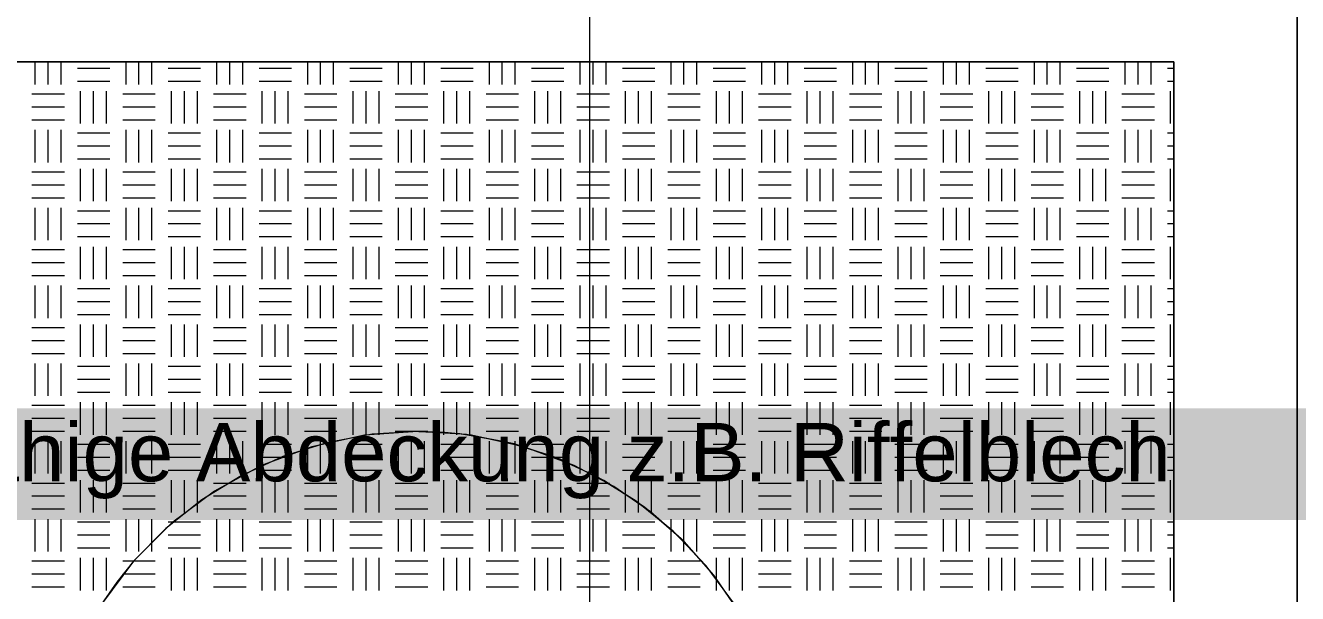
# Model space of a CAD drawing. Extents: x -1132 to 613, y -233 to 616.
# Drawn here: x -645.61 to -606.39, y -123.52 to -106 of the extents above; entities that cross this region are included whole.
import ezdxf
from ezdxf.lldxf.tags import DXFTag

# ---------------------------------------------------------------- set-up
doc = ezdxf.new("R2010")
doc.units = 0
doc.layers.get('0').update_dxf_attribs({"lineweight": 13})
for name, color, linetype, lineweight in [('A-DETL-____-HDLN', 7, '_Verdeckte Linien_', 9), ('A-FLOR-____-OTLN', 7, 'Continuous', 9), ('A-GENM-____-OTLN', 7, 'Continuous', 9), ('M-EQPM-____-OTLN', 7, 'Continuous', 9), ('S-GRID-____-OTLN', 7, 'Continuous', 5), ('Text', 7, 'Continuous', 5)]:
    doc.layers.add(name, color=color, linetype=linetype, lineweight=lineweight)
doc.styles.get("Standard").update_dxf_attribs({"font": 'arial.ttf'})
tags = doc.linetypes.add('_Rasterlinie_', pattern=[0.375, 0.2, -0.05, 0.075, -0.05]).pattern_tags.tags
tags[10:11] = [DXFTag(74, 4), DXFTag(75, 0), DXFTag(340, '0'), DXFTag(46, 1.0), DXFTag(50, 0.0), DXFTag(44, 0.0), DXFTag(45, 0.0)]
tags[8:9] = [DXFTag(74, 4), DXFTag(75, 0), DXFTag(340, '0'), DXFTag(46, 1.0), DXFTag(50, 0.0), DXFTag(44, 0.0), DXFTag(45, 0.0)]
tags[6:7] = [DXFTag(74, 4), DXFTag(75, 0), DXFTag(340, '0'), DXFTag(46, 1.0), DXFTag(50, 0.0), DXFTag(44, 0.0), DXFTag(45, 0.0)]
tags[4:5] = [DXFTag(74, 4), DXFTag(75, 0), DXFTag(340, '0'), DXFTag(46, 1.0), DXFTag(50, 0.0), DXFTag(44, 0.0), DXFTag(45, 0.0)]
tags = doc.linetypes.add('_Verdeckte Linien_', pattern=[0.15, 0.1, -0.05]).pattern_tags.tags
tags[6:7] = [DXFTag(74, 4), DXFTag(75, 0), DXFTag(340, '0'), DXFTag(46, 1.0), DXFTag(50, 0.0), DXFTag(44, 0.0), DXFTag(45, 0.0)]
tags[4:5] = [DXFTag(74, 4), DXFTag(75, 0), DXFTag(340, '0'), DXFTag(46, 1.0), DXFTag(50, 0.0), DXFTag(44, 0.0), DXFTag(45, 0.0)]

# ---------------------------------------------------------------- blocks, each defined once
blk = doc.blocks.new('Referenz-A0UJ2EK7XE', base_point=(-1124.077, -162.872))
at = {"layer": 'A-DETL-____-HDLN', "color": 0, "linetype": '_Verdeckte Linien_', "ltscale": 0.13}
for p, q in [((-610.206, -107.122), (-656.206, -107.122)), ((-610.206, -153.122), (-610.206, -107.122))]:
    blk.add_line(p, q, dxfattribs=at)
at = {"layer": 'A-FLOR-____-OTLN', "color": 0, "linetype": 'Continuous', "ltscale": 0.13}
for p, q in [((-610.206, -107.122), (-656.206, -107.122)), ((-610.206, -149.122), (-610.206, -107.122))]:
    blk.add_line(p, q, dxfattribs=at)
at = {"layer": 'A-GENM-____-OTLN', "color": 0, "linetype": 'Continuous', "ltscale": 0.13}
for p, q in [((-606.406, -103.322), (-606.406, -131.372)), ((-606.406, -131.372), (-606.406, -103.322)), ((-656.206, -107.122), (-610.206, -107.122)), ((-610.206, -107.122), (-656.206, -107.122)), ((-645.306, -107.822), (-645.306, -107.122)), ((-644.906, -107.822), (-644.906, -107.122)), ((-644.506, -107.822), (-644.506, -107.122)), ((-643.006, -107.322), (-644.006, -107.322)), ((-642.506, -107.822), (-642.506, -107.122)), ((-642.106, -107.822), (-642.106, -107.122)), ((-641.706, -107.822), (-641.706, -107.122)), ((-640.206, -107.322), (-641.206, -107.322)), ((-639.706, -107.822), (-639.706, -107.122)), ((-639.306, -107.822), (-639.306, -107.122)), ((-638.906, -107.822), (-638.906, -107.122)), ((-637.406, -107.322), (-638.406, -107.322)), ((-636.906, -107.822), (-636.906, -107.122)), ((-636.506, -107.822), (-636.506, -107.122)), ((-636.106, -107.822), (-636.106, -107.122)), ((-634.606, -107.322), (-635.606, -107.322)), ((-634.106, -107.822), (-634.106, -107.122)), ((-633.706, -107.822), (-633.706, -107.122)), ((-633.306, -107.822), (-633.306, -107.122)), ((-631.806, -107.322), (-632.806, -107.322)), ((-631.306, -107.822), (-631.306, -107.122)), ((-630.906, -107.822), (-630.906, -107.122)), ((-630.506, -107.822), (-630.506, -107.122)), ((-629.006, -107.322), (-630.006, -107.322)), ((-628.506, -107.822), (-628.506, -107.122)), ((-628.106, -107.822), (-628.106, -107.122)), ((-627.706, -107.822), (-627.706, -107.122)), ((-626.206, -107.322), (-627.206, -107.322)), ((-625.706, -107.822), (-625.706, -107.122)), ((-625.306, -107.822), (-625.306, -107.122)), ((-624.906, -107.822), (-624.906, -107.122)), ((-623.406, -107.322), (-624.406, -107.322)), ((-622.906, -107.822), (-622.906, -107.122)), ((-622.506, -107.822), (-622.506, -107.122)), ((-622.106, -107.822), (-622.106, -107.122)), ((-620.606, -107.322), (-621.606, -107.322)), ((-620.106, -107.822), (-620.106, -107.122)), ((-619.706, -107.822), (-619.706, -107.122)), ((-619.306, -107.822), (-619.306, -107.122)), ((-617.806, -107.322), (-618.806, -107.322)), ((-617.306, -107.822), (-617.306, -107.122)), ((-616.906, -107.822), (-616.906, -107.122)), ((-616.506, -107.822), (-616.506, -107.122)), ((-615.006, -107.322), (-616.006, -107.322)), ((-614.506, -107.822), (-614.506, -107.122)), ((-614.106, -107.822), (-614.106, -107.122)), ((-613.706, -107.822), (-613.706, -107.122)), ((-612.206, -107.322), (-613.206, -107.322)), ((-611.706, -107.822), (-611.706, -107.122)), ((-611.306, -107.822), (-611.306, -107.122)), ((-610.906, -107.822), (-610.906, -107.122)), ((-610.207, -107.322), (-610.406, -107.322)), ((-610.206, -107.122), (-610.206, -129.872)), ((-610.206, -129.872), (-610.206, -107.122)), ((-643.006, -107.722), (-644.006, -107.722)), ((-640.206, -107.722), (-641.206, -107.722)), ((-637.406, -107.722), (-638.406, -107.722)), ((-634.606, -107.722), (-635.606, -107.722)), ((-631.806, -107.722), (-632.806, -107.722)), ((-629.006, -107.722), (-630.006, -107.722)), ((-626.206, -107.722), (-627.206, -107.722)), ((-623.406, -107.722), (-624.406, -107.722)), ((-620.606, -107.722), (-621.606, -107.722)), ((-617.806, -107.722), (-618.806, -107.722)), ((-615.006, -107.722), (-616.006, -107.722)), ((-612.206, -107.722), (-613.206, -107.722)), ((-610.207, -107.722), (-610.406, -107.722)), ((-644.406, -108.122), (-645.406, -108.122)), ((-643.906, -109.022), (-643.906, -108.022)), ((-643.506, -109.022), (-643.506, -108.022)), ((-643.106, -109.022), (-643.106, -108.022)), ((-641.606, -108.122), (-642.606, -108.122)), ((-641.106, -109.022), (-641.106, -108.022)), ((-640.706, -109.022), (-640.706, -108.022)), ((-640.306, -109.022), (-640.306, -108.022)), ((-638.806, -108.122), (-639.806, -108.122)), ((-638.306, -109.022), (-638.306, -108.022)), ((-637.906, -109.022), (-637.906, -108.022)), ((-637.506, -109.022), (-637.506, -108.022)), ((-636.006, -108.122), (-637.006, -108.122)), ((-635.506, -109.022), (-635.506, -108.022)), ((-635.106, -109.022), (-635.106, -108.022)), ((-634.706, -109.022), (-634.706, -108.022)), ((-633.206, -108.122), (-634.206, -108.122)), ((-632.706, -109.022), (-632.706, -108.022)), ((-632.306, -109.022), (-632.306, -108.022)), ((-631.906, -109.022), (-631.906, -108.022)), ((-630.406, -108.122), (-631.406, -108.122)), ((-629.906, -109.022), (-629.906, -108.022)), ((-629.506, -109.022), (-629.506, -108.022)), ((-629.106, -109.022), (-629.106, -108.022)), ((-627.606, -108.122), (-628.606, -108.122)), ((-627.106, -109.022), (-627.106, -108.022)), ((-626.706, -109.022), (-626.706, -108.022)), ((-626.306, -109.022), (-626.306, -108.022)), ((-624.806, -108.122), (-625.806, -108.122)), ((-624.306, -109.022), (-624.306, -108.022)), ((-623.906, -109.022), (-623.906, -108.022)), ((-623.506, -109.022), (-623.506, -108.022)), ((-622.006, -108.122), (-623.006, -108.122)), ((-621.506, -109.022), (-621.506, -108.022)), ((-621.106, -109.022), (-621.106, -108.022)), ((-620.706, -109.022), (-620.706, -108.022)), ((-619.206, -108.122), (-620.206, -108.122)), ((-618.706, -109.022), (-618.706, -108.022)), ((-618.306, -109.022), (-618.306, -108.022)), ((-617.906, -109.022), (-617.906, -108.022)), ((-616.406, -108.122), (-617.406, -108.122)), ((-615.906, -109.022), (-615.906, -108.022)), ((-615.506, -109.022), (-615.506, -108.022)), ((-615.106, -109.022), (-615.106, -108.022)), ((-613.606, -108.122), (-614.606, -108.122)), ((-613.106, -109.022), (-613.106, -108.022)), ((-612.706, -109.022), (-612.706, -108.022)), ((-612.306, -109.022), (-612.306, -108.022)), ((-610.806, -108.122), (-611.806, -108.122)), ((-610.306, -109.022), (-610.306, -108.022)), ((-644.406, -108.522), (-645.406, -108.522)), ((-641.606, -108.522), (-642.606, -108.522)), ((-638.806, -108.522), (-639.806, -108.522)), ((-636.006, -108.522), (-637.006, -108.522)), ((-633.206, -108.522), (-634.206, -108.522)), ((-630.406, -108.522), (-631.406, -108.522)), ((-627.606, -108.522), (-628.606, -108.522)), ((-624.806, -108.522), (-625.806, -108.522)), ((-622.006, -108.522), (-623.006, -108.522)), ((-619.206, -108.522), (-620.206, -108.522)), ((-616.406, -108.522), (-617.406, -108.522)), ((-613.606, -108.522), (-614.606, -108.522)), ((-610.806, -108.522), (-611.806, -108.522)), ((-644.406, -108.922), (-645.406, -108.922)), ((-641.606, -108.922), (-642.606, -108.922)), ((-638.806, -108.922), (-639.806, -108.922)), ((-636.006, -108.922), (-637.006, -108.922)), ((-633.206, -108.922), (-634.206, -108.922)), ((-630.406, -108.922), (-631.406, -108.922)), ((-627.606, -108.922), (-628.606, -108.922)), ((-624.806, -108.922), (-625.806, -108.922)), ((-622.006, -108.922), (-623.006, -108.922)), ((-619.206, -108.922), (-620.206, -108.922)), ((-616.406, -108.922), (-617.406, -108.922)), ((-613.606, -108.922), (-614.606, -108.922)), ((-610.806, -108.922), (-611.806, -108.922)), ((-645.306, -110.222), (-645.306, -109.222)), ((-644.906, -110.222), (-644.906, -109.222)), ((-644.506, -110.222), (-644.506, -109.222)), ((-643.006, -109.322), (-644.006, -109.322)), ((-642.506, -110.222), (-642.506, -109.222)), ((-642.106, -110.222), (-642.106, -109.222)), ((-641.706, -110.222), (-641.706, -109.222)), ((-640.206, -109.322), (-641.206, -109.322)), ((-639.706, -110.222), (-639.706, -109.222)), ((-639.306, -110.222), (-639.306, -109.222)), ((-638.906, -110.222), (-638.906, -109.222)), ((-637.406, -109.322), (-638.406, -109.322)), ((-636.906, -110.222), (-636.906, -109.222)), ((-636.506, -110.222), (-636.506, -109.222)), ((-636.106, -110.222), (-636.106, -109.222)), ((-634.606, -109.322), (-635.606, -109.322)), ((-634.106, -110.222), (-634.106, -109.222)), ((-633.706, -110.222), (-633.706, -109.222)), ((-633.306, -110.222), (-633.306, -109.222)), ((-631.806, -109.322), (-632.806, -109.322)), ((-631.306, -110.222), (-631.306, -109.222)), ((-630.906, -110.222), (-630.906, -109.222)), ((-630.506, -110.222), (-630.506, -109.222)), ((-629.006, -109.322), (-630.006, -109.322)), ((-628.506, -110.222), (-628.506, -109.222)), ((-628.106, -110.222), (-628.106, -109.222)), ((-627.706, -110.222), (-627.706, -109.222)), ((-626.206, -109.322), (-627.206, -109.322)), ((-625.706, -110.222), (-625.706, -109.222)), ((-625.306, -110.222), (-625.306, -109.222)), ((-624.906, -110.222), (-624.906, -109.222)), ((-623.406, -109.322), (-624.406, -109.322)), ((-622.906, -110.222), (-622.906, -109.222)), ((-622.506, -110.222), (-622.506, -109.222)), ((-622.106, -110.222), (-622.106, -109.222)), ((-620.606, -109.322), (-621.606, -109.322)), ((-620.106, -110.222), (-620.106, -109.222)), ((-619.706, -110.222), (-619.706, -109.222)), ((-619.306, -110.222), (-619.306, -109.222)), ((-617.806, -109.322), (-618.806, -109.322)), ((-617.306, -110.222), (-617.306, -109.222)), ((-616.906, -110.222), (-616.906, -109.222)), ((-616.506, -110.222), (-616.506, -109.222)), ((-615.006, -109.322), (-616.006, -109.322)), ((-614.506, -110.222), (-614.506, -109.222)), ((-614.106, -110.222), (-614.106, -109.222)), ((-613.706, -110.222), (-613.706, -109.222)), ((-612.206, -109.322), (-613.206, -109.322)), ((-611.706, -110.222), (-611.706, -109.222)), ((-611.306, -110.222), (-611.306, -109.222)), ((-610.906, -110.222), (-610.906, -109.222)), ((-610.207, -109.322), (-610.406, -109.322)), ((-643.006, -109.722), (-644.006, -109.722)), ((-640.206, -109.722), (-641.206, -109.722)), ((-637.406, -109.722), (-638.406, -109.722)), ((-634.606, -109.722), (-635.606, -109.722)), ((-631.806, -109.722), (-632.806, -109.722)), ((-629.006, -109.722), (-630.006, -109.722)), ((-626.206, -109.722), (-627.206, -109.722)), ((-623.406, -109.722), (-624.406, -109.722)), ((-620.606, -109.722), (-621.606, -109.722)), ((-617.806, -109.722), (-618.806, -109.722)), ((-615.006, -109.722), (-616.006, -109.722)), ((-612.206, -109.722), (-613.206, -109.722)), ((-610.207, -109.722), (-610.406, -109.722)), ((-643.006, -110.122), (-644.006, -110.122)), ((-640.206, -110.122), (-641.206, -110.122)), ((-637.406, -110.122), (-638.406, -110.122)), ((-634.606, -110.122), (-635.606, -110.122)), ((-631.806, -110.122), (-632.806, -110.122)), ((-629.006, -110.122), (-630.006, -110.122)), ((-626.206, -110.122), (-627.206, -110.122)), ((-623.406, -110.122), (-624.406, -110.122)), ((-620.606, -110.122), (-621.606, -110.122)), ((-617.806, -110.122), (-618.806, -110.122)), ((-615.006, -110.122), (-616.006, -110.122)), ((-612.206, -110.122), (-613.206, -110.122)), ((-610.207, -110.122), (-610.406, -110.122)), ((-644.406, -110.522), (-645.406, -110.522)), ((-643.906, -111.422), (-643.906, -110.422)), ((-643.506, -111.422), (-643.506, -110.422)), ((-643.106, -111.422), (-643.106, -110.422)), ((-641.606, -110.522), (-642.606, -110.522)), ((-641.106, -111.422), (-641.106, -110.422)), ((-640.706, -111.422), (-640.706, -110.422)), ((-640.306, -111.422), (-640.306, -110.422)), ((-638.806, -110.522), (-639.806, -110.522)), ((-638.306, -111.422), (-638.306, -110.422)), ((-637.906, -111.422), (-637.906, -110.422)), ((-637.506, -111.422), (-637.506, -110.422)), ((-636.006, -110.522), (-637.006, -110.522)), ((-635.506, -111.422), (-635.506, -110.422)), ((-635.106, -111.422), (-635.106, -110.422)), ((-634.706, -111.422), (-634.706, -110.422)), ((-633.206, -110.522), (-634.206, -110.522)), ((-632.706, -111.422), (-632.706, -110.422)), ((-632.306, -111.422), (-632.306, -110.422)), ((-631.906, -111.422), (-631.906, -110.422)), ((-630.406, -110.522), (-631.406, -110.522)), ((-629.906, -111.422), (-629.906, -110.422)), ((-629.506, -111.422), (-629.506, -110.422)), ((-629.106, -111.422), (-629.106, -110.422)), ((-627.606, -110.522), (-628.606, -110.522)), ((-627.106, -111.422), (-627.106, -110.422)), ((-626.706, -111.422), (-626.706, -110.422)), ((-626.306, -111.422), (-626.306, -110.422)), ((-624.806, -110.522), (-625.806, -110.522)), ((-624.306, -111.422), (-624.306, -110.422)), ((-623.906, -111.422), (-623.906, -110.422)), ((-623.506, -111.422), (-623.506, -110.422)), ((-622.006, -110.522), (-623.006, -110.522)), ((-621.506, -111.422), (-621.506, -110.422)), ((-621.106, -111.422), (-621.106, -110.422)), ((-620.706, -111.422), (-620.706, -110.422)), ((-619.206, -110.522), (-620.206, -110.522)), ((-618.706, -111.422), (-618.706, -110.422)), ((-618.306, -111.422), (-618.306, -110.422)), ((-617.906, -111.422), (-617.906, -110.422)), ((-616.406, -110.522), (-617.406, -110.522)), ((-615.906, -111.422), (-615.906, -110.422)), ((-615.506, -111.422), (-615.506, -110.422)), ((-615.106, -111.422), (-615.106, -110.422)), ((-613.606, -110.522), (-614.606, -110.522)), ((-613.106, -111.422), (-613.106, -110.422)), ((-612.706, -111.422), (-612.706, -110.422)), ((-612.306, -111.422), (-612.306, -110.422)), ((-610.806, -110.522), (-611.806, -110.522)), ((-610.306, -111.422), (-610.306, -110.422)), ((-644.406, -110.922), (-645.406, -110.922)), ((-641.606, -110.922), (-642.606, -110.922)), ((-638.806, -110.922), (-639.806, -110.922)), ((-636.006, -110.922), (-637.006, -110.922)), ((-633.206, -110.922), (-634.206, -110.922)), ((-630.406, -110.922), (-631.406, -110.922)), ((-627.606, -110.922), (-628.606, -110.922)), ((-624.806, -110.922), (-625.806, -110.922)), ((-622.006, -110.922), (-623.006, -110.922)), ((-619.206, -110.922), (-620.206, -110.922)), ((-616.406, -110.922), (-617.406, -110.922)), ((-613.606, -110.922), (-614.606, -110.922)), ((-610.806, -110.922), (-611.806, -110.922)), ((-644.406, -111.322), (-645.406, -111.322)), ((-641.606, -111.322), (-642.606, -111.322)), ((-638.806, -111.322), (-639.806, -111.322)), ((-636.006, -111.322), (-637.006, -111.322)), ((-633.206, -111.322), (-634.206, -111.322)), ((-630.406, -111.322), (-631.406, -111.322)), ((-627.606, -111.322), (-628.606, -111.322)), ((-624.806, -111.322), (-625.806, -111.322)), ((-622.006, -111.322), (-623.006, -111.322)), ((-619.206, -111.322), (-620.206, -111.322)), ((-616.406, -111.322), (-617.406, -111.322)), ((-613.606, -111.322), (-614.606, -111.322)), ((-610.806, -111.322), (-611.806, -111.322)), ((-645.306, -112.622), (-645.306, -111.622)), ((-644.906, -112.622), (-644.906, -111.622)), ((-644.506, -112.622), (-644.506, -111.622)), ((-643.006, -111.722), (-644.006, -111.722)), ((-642.506, -112.622), (-642.506, -111.622)), ((-642.106, -112.622), (-642.106, -111.622)), ((-641.706, -112.622), (-641.706, -111.622)), ((-640.206, -111.722), (-641.206, -111.722)), ((-639.706, -112.622), (-639.706, -111.622)), ((-639.306, -112.622), (-639.306, -111.622)), ((-638.906, -112.622), (-638.906, -111.622)), ((-637.406, -111.722), (-638.406, -111.722)), ((-636.906, -112.622), (-636.906, -111.622)), ((-636.506, -112.622), (-636.506, -111.622)), ((-636.106, -112.622), (-636.106, -111.622)), ((-634.606, -111.722), (-635.606, -111.722)), ((-634.106, -112.622), (-634.106, -111.622)), ((-633.706, -112.622), (-633.706, -111.622)), ((-633.306, -112.622), (-633.306, -111.622)), ((-631.806, -111.722), (-632.806, -111.722)), ((-631.306, -112.622), (-631.306, -111.622)), ((-630.906, -112.622), (-630.906, -111.622)), ((-630.506, -112.622), (-630.506, -111.622)), ((-629.006, -111.722), (-630.006, -111.722)), ((-628.506, -112.622), (-628.506, -111.622)), ((-628.106, -112.622), (-628.106, -111.622)), ((-627.706, -112.622), (-627.706, -111.622)), ((-626.206, -111.722), (-627.206, -111.722)), ((-625.706, -112.622), (-625.706, -111.622)), ((-625.306, -112.622), (-625.306, -111.622)), ((-624.906, -112.622), (-624.906, -111.622)), ((-623.406, -111.722), (-624.406, -111.722)), ((-622.906, -112.622), (-622.906, -111.622)), ((-622.506, -112.622), (-622.506, -111.622)), ((-622.106, -112.622), (-622.106, -111.622)), ((-620.606, -111.722), (-621.606, -111.722)), ((-620.106, -112.622), (-620.106, -111.622)), ((-619.706, -112.622), (-619.706, -111.622)), ((-619.306, -112.622), (-619.306, -111.622)), ((-617.806, -111.722), (-618.806, -111.722)), ((-617.306, -112.622), (-617.306, -111.622)), ((-616.906, -112.622), (-616.906, -111.622)), ((-616.506, -112.622), (-616.506, -111.622)), ((-615.006, -111.722), (-616.006, -111.722)), ((-614.506, -112.622), (-614.506, -111.622)), ((-614.106, -112.622), (-614.106, -111.622)), ((-613.706, -112.622), (-613.706, -111.622)), ((-612.206, -111.722), (-613.206, -111.722)), ((-611.706, -112.622), (-611.706, -111.622)), ((-611.306, -112.622), (-611.306, -111.622)), ((-610.906, -112.622), (-610.906, -111.622)), ((-610.207, -111.722), (-610.406, -111.722)), ((-643.006, -112.122), (-644.006, -112.122)), ((-640.206, -112.122), (-641.206, -112.122)), ((-637.406, -112.122), (-638.406, -112.122)), ((-634.606, -112.122), (-635.606, -112.122)), ((-631.806, -112.122), (-632.806, -112.122)), ((-629.006, -112.122), (-630.006, -112.122)), ((-626.206, -112.122), (-627.206, -112.122)), ((-623.406, -112.122), (-624.406, -112.122)), ((-620.606, -112.122), (-621.606, -112.122)), ((-617.806, -112.122), (-618.806, -112.122)), ((-615.006, -112.122), (-616.006, -112.122)), ((-612.206, -112.122), (-613.206, -112.122)), ((-610.207, -112.122), (-610.406, -112.122)), ((-643.006, -112.522), (-644.006, -112.522)), ((-640.206, -112.522), (-641.206, -112.522)), ((-637.406, -112.522), (-638.406, -112.522)), ((-634.606, -112.522), (-635.606, -112.522)), ((-631.806, -112.522), (-632.806, -112.522)), ((-629.006, -112.522), (-630.006, -112.522)), ((-626.206, -112.522), (-627.206, -112.522)), ((-623.406, -112.522), (-624.406, -112.522)), ((-620.606, -112.522), (-621.606, -112.522)), ((-617.806, -112.522), (-618.806, -112.522)), ((-615.006, -112.522), (-616.006, -112.522)), ((-612.206, -112.522), (-613.206, -112.522)), ((-610.207, -112.522), (-610.406, -112.522)), ((-644.406, -112.922), (-645.406, -112.922)), ((-643.906, -113.822), (-643.906, -112.822)), ((-643.506, -113.822), (-643.506, -112.822)), ((-643.106, -113.822), (-643.106, -112.822)), ((-641.606, -112.922), (-642.606, -112.922)), ((-641.106, -113.822), (-641.106, -112.822)), ((-640.706, -113.822), (-640.706, -112.822)), ((-640.306, -113.822), (-640.306, -112.822)), ((-638.806, -112.922), (-639.806, -112.922)), ((-638.306, -113.822), (-638.306, -112.822)), ((-637.906, -113.822), (-637.906, -112.822)), ((-637.506, -113.822), (-637.506, -112.822)), ((-636.006, -112.922), (-637.006, -112.922)), ((-635.506, -113.822), (-635.506, -112.822)), ((-635.106, -113.822), (-635.106, -112.822)), ((-634.706, -113.822), (-634.706, -112.822)), ((-633.206, -112.922), (-634.206, -112.922)), ((-632.706, -113.822), (-632.706, -112.822)), ((-632.306, -113.822), (-632.306, -112.822)), ((-631.906, -113.822), (-631.906, -112.822)), ((-630.406, -112.922), (-631.406, -112.922)), ((-629.906, -113.822), (-629.906, -112.822)), ((-629.506, -113.822), (-629.506, -112.822)), ((-629.106, -113.822), (-629.106, -112.822)), ((-627.606, -112.922), (-628.606, -112.922)), ((-627.106, -113.822), (-627.106, -112.822)), ((-626.706, -113.822), (-626.706, -112.822)), ((-626.306, -113.822), (-626.306, -112.822)), ((-624.806, -112.922), (-625.806, -112.922)), ((-624.306, -113.822), (-624.306, -112.822)), ((-623.906, -113.822), (-623.906, -112.822)), ((-623.506, -113.822), (-623.506, -112.822)), ((-622.006, -112.922), (-623.006, -112.922)), ((-621.506, -113.822), (-621.506, -112.822)), ((-621.106, -113.822), (-621.106, -112.822)), ((-620.706, -113.822), (-620.706, -112.822)), ((-619.206, -112.922), (-620.206, -112.922)), ((-618.706, -113.822), (-618.706, -112.822)), ((-618.306, -113.822), (-618.306, -112.822)), ((-617.906, -113.822), (-617.906, -112.822)), ((-616.406, -112.922), (-617.406, -112.922)), ((-615.906, -113.822), (-615.906, -112.822)), ((-615.506, -113.822), (-615.506, -112.822)), ((-615.106, -113.822), (-615.106, -112.822)), ((-613.606, -112.922), (-614.606, -112.922)), ((-613.106, -113.822), (-613.106, -112.822)), ((-612.706, -113.822), (-612.706, -112.822)), ((-612.306, -113.822), (-612.306, -112.822)), ((-610.806, -112.922), (-611.806, -112.922)), ((-610.306, -113.822), (-610.306, -112.822)), ((-644.406, -113.322), (-645.406, -113.322)), ((-641.606, -113.322), (-642.606, -113.322)), ((-638.806, -113.322), (-639.806, -113.322)), ((-636.006, -113.322), (-637.006, -113.322)), ((-633.206, -113.322), (-634.206, -113.322)), ((-630.406, -113.322), (-631.406, -113.322)), ((-627.606, -113.322), (-628.606, -113.322)), ((-624.806, -113.322), (-625.806, -113.322)), ((-622.006, -113.322), (-623.006, -113.322)), ((-619.206, -113.322), (-620.206, -113.322)), ((-616.406, -113.322), (-617.406, -113.322)), ((-613.606, -113.322), (-614.606, -113.322)), ((-610.806, -113.322), (-611.806, -113.322)), ((-644.406, -113.722), (-645.406, -113.722)), ((-645.306, -115.022), (-645.306, -114.022)), ((-644.906, -115.022), (-644.906, -114.022)), ((-644.506, -115.022), (-644.506, -114.022)), ((-641.606, -113.722), (-642.606, -113.722)), ((-642.506, -115.022), (-642.506, -114.022)), ((-642.106, -115.022), (-642.106, -114.022)), ((-641.706, -115.022), (-641.706, -114.022)), ((-638.806, -113.722), (-639.806, -113.722)), ((-639.706, -115.022), (-639.706, -114.022)), ((-639.306, -115.022), (-639.306, -114.022)), ((-638.906, -115.022), (-638.906, -114.022)), ((-636.006, -113.722), (-637.006, -113.722)), ((-636.906, -115.022), (-636.906, -114.022)), ((-636.506, -115.022), (-636.506, -114.022)), ((-636.106, -115.022), (-636.106, -114.022)), ((-633.206, -113.722), (-634.206, -113.722)), ((-634.106, -115.022), (-634.106, -114.022)), ((-633.706, -115.022), (-633.706, -114.022)), ((-633.306, -115.022), (-633.306, -114.022)), ((-630.406, -113.722), (-631.406, -113.722)), ((-631.306, -115.022), (-631.306, -114.022)), ((-630.906, -115.022), (-630.906, -114.022)), ((-630.506, -115.022), (-630.506, -114.022)), ((-627.606, -113.722), (-628.606, -113.722)), ((-628.506, -115.022), (-628.506, -114.022)), ((-628.106, -115.022), (-628.106, -114.022)), ((-627.706, -115.022), (-627.706, -114.022)), ((-624.806, -113.722), (-625.806, -113.722)), ((-625.706, -115.022), (-625.706, -114.022)), ((-625.306, -115.022), (-625.306, -114.022)), ((-624.906, -115.022), (-624.906, -114.022)), ((-622.006, -113.722), (-623.006, -113.722)), ((-622.906, -115.022), (-622.906, -114.022)), ((-622.506, -115.022), (-622.506, -114.022)), ((-622.106, -115.022), (-622.106, -114.022)), ((-619.206, -113.722), (-620.206, -113.722)), ((-620.106, -115.022), (-620.106, -114.022)), ((-619.706, -115.022), (-619.706, -114.022)), ((-619.306, -115.022), (-619.306, -114.022)), ((-616.406, -113.722), (-617.406, -113.722)), ((-617.306, -115.022), (-617.306, -114.022)), ((-616.906, -115.022), (-616.906, -114.022)), ((-616.506, -115.022), (-616.506, -114.022)), ((-613.606, -113.722), (-614.606, -113.722)), ((-614.506, -115.022), (-614.506, -114.022)), ((-614.106, -115.022), (-614.106, -114.022)), ((-613.706, -115.022), (-613.706, -114.022)), ((-610.806, -113.722), (-611.806, -113.722)), ((-611.706, -115.022), (-611.706, -114.022)), ((-611.306, -115.022), (-611.306, -114.022)), ((-610.906, -115.022), (-610.906, -114.022)), ((-643.006, -114.122), (-644.006, -114.122)), ((-640.206, -114.122), (-641.206, -114.122)), ((-637.406, -114.122), (-638.406, -114.122)), ((-634.606, -114.122), (-635.606, -114.122)), ((-631.806, -114.122), (-632.806, -114.122)), ((-629.006, -114.122), (-630.006, -114.122)), ((-626.206, -114.122), (-627.206, -114.122)), ((-623.406, -114.122), (-624.406, -114.122)), ((-620.606, -114.122), (-621.606, -114.122)), ((-617.806, -114.122), (-618.806, -114.122)), ((-615.006, -114.122), (-616.006, -114.122)), ((-612.206, -114.122), (-613.206, -114.122)), ((-610.206, -114.122), (-610.406, -114.122)), ((-643.006, -114.522), (-644.006, -114.522)), ((-640.206, -114.522), (-641.206, -114.522)), ((-637.406, -114.522), (-638.406, -114.522)), ((-634.606, -114.522), (-635.606, -114.522)), ((-631.806, -114.522), (-632.806, -114.522)), ((-629.006, -114.522), (-630.006, -114.522)), ((-626.206, -114.522), (-627.206, -114.522)), ((-623.406, -114.522), (-624.406, -114.522)), ((-620.606, -114.522), (-621.606, -114.522)), ((-617.806, -114.522), (-618.806, -114.522)), ((-615.006, -114.522), (-616.006, -114.522)), ((-612.206, -114.522), (-613.206, -114.522)), ((-610.206, -114.522), (-610.406, -114.522)), ((-643.006, -114.922), (-644.006, -114.922)), ((-643.906, -116.222), (-643.906, -115.222)), ((-643.506, -116.222), (-643.506, -115.222)), ((-643.106, -116.222), (-643.106, -115.222)), ((-640.206, -114.922), (-641.206, -114.922)), ((-641.106, -116.222), (-641.106, -115.222)), ((-640.706, -116.222), (-640.706, -115.222)), ((-640.306, -116.222), (-640.306, -115.222)), ((-637.406, -114.922), (-638.406, -114.922)), ((-638.306, -116.222), (-638.306, -115.222)), ((-637.906, -116.222), (-637.906, -115.222)), ((-637.506, -116.222), (-637.506, -115.222)), ((-634.606, -114.922), (-635.606, -114.922)), ((-635.506, -116.222), (-635.506, -115.222)), ((-635.106, -116.222), (-635.106, -115.222)), ((-634.706, -116.222), (-634.706, -115.222)), ((-631.806, -114.922), (-632.806, -114.922)), ((-632.706, -116.222), (-632.706, -115.222)), ((-632.306, -116.222), (-632.306, -115.222)), ((-631.906, -116.222), (-631.906, -115.222)), ((-629.006, -114.922), (-630.006, -114.922)), ((-629.906, -116.222), (-629.906, -115.222)), ((-629.506, -116.222), (-629.506, -115.222)), ((-629.106, -116.222), (-629.106, -115.222)), ((-626.206, -114.922), (-627.206, -114.922)), ((-627.106, -116.222), (-627.106, -115.222)), ((-626.706, -116.222), (-626.706, -115.222)), ((-626.306, -116.222), (-626.306, -115.222)), ((-623.406, -114.922), (-624.406, -114.922)), ((-624.306, -116.222), (-624.306, -115.222)), ((-623.906, -116.222), (-623.906, -115.222)), ((-623.506, -116.222), (-623.506, -115.222)), ((-620.606, -114.922), (-621.606, -114.922)), ((-621.506, -116.222), (-621.506, -115.222)), ((-621.106, -116.222), (-621.106, -115.222)), ((-620.706, -116.222), (-620.706, -115.222)), ((-617.806, -114.922), (-618.806, -114.922)), ((-618.706, -116.222), (-618.706, -115.222)), ((-618.306, -116.222), (-618.306, -115.222)), ((-617.906, -116.222), (-617.906, -115.222)), ((-615.006, -114.922), (-616.006, -114.922)), ((-615.906, -116.222), (-615.906, -115.222)), ((-615.506, -116.222), (-615.506, -115.222)), ((-615.106, -116.222), (-615.106, -115.222)), ((-612.206, -114.922), (-613.206, -114.922)), ((-613.106, -116.222), (-613.106, -115.222)), ((-612.706, -116.222), (-612.706, -115.222)), ((-612.306, -116.222), (-612.306, -115.222)), ((-610.206, -114.922), (-610.406, -114.922)), ((-610.306, -116.222), (-610.306, -115.222)), ((-644.406, -115.322), (-645.406, -115.322)), ((-641.606, -115.322), (-642.606, -115.322)), ((-638.806, -115.322), (-639.806, -115.322)), ((-636.006, -115.322), (-637.006, -115.322)), ((-633.206, -115.322), (-634.206, -115.322)), ((-630.406, -115.322), (-631.406, -115.322)), ((-627.606, -115.322), (-628.606, -115.322)), ((-624.806, -115.322), (-625.806, -115.322)), ((-622.006, -115.322), (-623.006, -115.322)), ((-619.206, -115.322), (-620.206, -115.322)), ((-616.406, -115.322), (-617.406, -115.322)), ((-613.606, -115.322), (-614.606, -115.322)), ((-610.806, -115.322), (-611.806, -115.322)), ((-644.406, -115.722), (-645.406, -115.722)), ((-641.606, -115.722), (-642.606, -115.722)), ((-638.806, -115.722), (-639.806, -115.722)), ((-636.006, -115.722), (-637.006, -115.722)), ((-633.206, -115.722), (-634.206, -115.722)), ((-630.406, -115.722), (-631.406, -115.722)), ((-627.606, -115.722), (-628.606, -115.722)), ((-624.806, -115.722), (-625.806, -115.722)), ((-622.006, -115.722), (-623.006, -115.722)), ((-619.206, -115.722), (-620.206, -115.722)), ((-616.406, -115.722), (-617.406, -115.722)), ((-613.606, -115.722), (-614.606, -115.722)), ((-610.806, -115.722), (-611.806, -115.722)), ((-644.406, -116.122), (-645.406, -116.122)), ((-645.306, -117.422), (-645.306, -116.422)), ((-644.906, -117.422), (-644.906, -116.422)), ((-644.506, -117.422), (-644.506, -116.422)), ((-641.606, -116.122), (-642.606, -116.122)), ((-642.506, -117.422), (-642.506, -116.422)), ((-642.106, -117.422), (-642.106, -116.422)), ((-641.706, -117.422), (-641.706, -116.422)), ((-638.806, -116.122), (-639.806, -116.122)), ((-639.706, -117.422), (-639.706, -116.422)), ((-639.306, -117.422), (-639.306, -116.422)), ((-638.906, -117.422), (-638.906, -116.422)), ((-636.006, -116.122), (-637.006, -116.122)), ((-636.906, -117.422), (-636.906, -116.422)), ((-636.506, -117.422), (-636.506, -116.422)), ((-636.106, -117.422), (-636.106, -116.422)), ((-633.206, -116.122), (-634.206, -116.122)), ((-634.106, -117.422), (-634.106, -116.422)), ((-633.706, -117.422), (-633.706, -116.422)), ((-633.306, -117.422), (-633.306, -116.422)), ((-630.406, -116.122), (-631.406, -116.122)), ((-631.306, -117.422), (-631.306, -116.422)), ((-630.906, -117.422), (-630.906, -116.422)), ((-630.506, -117.422), (-630.506, -116.422)), ((-627.606, -116.122), (-628.606, -116.122)), ((-628.506, -117.422), (-628.506, -116.422)), ((-628.106, -117.422), (-628.106, -116.422)), ((-627.706, -117.422), (-627.706, -116.422)), ((-624.806, -116.122), (-625.806, -116.122)), ((-625.706, -117.422), (-625.706, -116.422)), ((-625.306, -117.422), (-625.306, -116.422)), ((-624.906, -117.422), (-624.906, -116.422)), ((-622.006, -116.122), (-623.006, -116.122)), ((-622.906, -117.422), (-622.906, -116.422)), ((-622.506, -117.422), (-622.506, -116.422)), ((-622.106, -117.422), (-622.106, -116.422)), ((-619.206, -116.122), (-620.206, -116.122)), ((-620.106, -117.422), (-620.106, -116.422)), ((-619.706, -117.422), (-619.706, -116.422)), ((-619.306, -117.422), (-619.306, -116.422)), ((-616.406, -116.122), (-617.406, -116.122)), ((-617.306, -117.422), (-617.306, -116.422)), ((-616.906, -117.422), (-616.906, -116.422)), ((-616.506, -117.422), (-616.506, -116.422)), ((-613.606, -116.122), (-614.606, -116.122)), ((-614.506, -117.422), (-614.506, -116.422)), ((-614.106, -117.422), (-614.106, -116.422)), ((-613.706, -117.422), (-613.706, -116.422)), ((-610.806, -116.122), (-611.806, -116.122)), ((-611.706, -117.422), (-611.706, -116.422)), ((-611.306, -117.422), (-611.306, -116.422)), ((-610.906, -117.422), (-610.906, -116.422)), ((-643.006, -116.522), (-644.006, -116.522)), ((-640.206, -116.522), (-641.206, -116.522)), ((-637.406, -116.522), (-638.406, -116.522)), ((-634.606, -116.522), (-635.606, -116.522)), ((-631.806, -116.522), (-632.806, -116.522)), ((-629.006, -116.522), (-630.006, -116.522)), ((-626.206, -116.522), (-627.206, -116.522)), ((-623.406, -116.522), (-624.406, -116.522)), ((-620.606, -116.522), (-621.606, -116.522)), ((-617.806, -116.522), (-618.806, -116.522)), ((-615.006, -116.522), (-616.006, -116.522)), ((-612.206, -116.522), (-613.206, -116.522)), ((-610.206, -116.522), (-610.406, -116.522)), ((-643.006, -116.922), (-644.006, -116.922)), ((-640.206, -116.922), (-641.206, -116.922)), ((-637.406, -116.922), (-638.406, -116.922)), ((-634.606, -116.922), (-635.606, -116.922)), ((-631.806, -116.922), (-632.806, -116.922)), ((-629.006, -116.922), (-630.006, -116.922)), ((-626.206, -116.922), (-627.206, -116.922)), ((-623.406, -116.922), (-624.406, -116.922)), ((-620.606, -116.922), (-621.606, -116.922)), ((-617.806, -116.922), (-618.806, -116.922)), ((-615.006, -116.922), (-616.006, -116.922)), ((-612.206, -116.922), (-613.206, -116.922)), ((-610.206, -116.922), (-610.406, -116.922)), ((-643.006, -117.322), (-644.006, -117.322)), ((-643.906, -118.622), (-643.906, -117.622)), ((-643.506, -118.622), (-643.506, -117.622)), ((-643.106, -118.622), (-643.106, -117.622)), ((-640.206, -117.322), (-641.206, -117.322)), ((-641.106, -118.622), (-641.106, -117.622)), ((-640.706, -118.622), (-640.706, -117.622)), ((-640.306, -118.622), (-640.306, -117.622)), ((-637.406, -117.322), (-638.406, -117.322)), ((-638.306, -118.622), (-638.306, -117.622)), ((-637.906, -118.622), (-637.906, -117.622)), ((-637.506, -118.622), (-637.506, -117.622)), ((-634.606, -117.322), (-635.606, -117.322)), ((-635.506, -118.622), (-635.506, -117.622)), ((-635.106, -118.622), (-635.106, -117.622)), ((-634.706, -118.622), (-634.706, -117.622)), ((-631.806, -117.322), (-632.806, -117.322)), ((-632.706, -118.622), (-632.706, -117.622)), ((-632.306, -118.622), (-632.306, -117.622)), ((-631.906, -118.622), (-631.906, -117.622)), ((-629.006, -117.322), (-630.006, -117.322)), ((-629.906, -118.622), (-629.906, -117.622)), ((-629.506, -118.622), (-629.506, -117.622)), ((-629.106, -118.622), (-629.106, -117.622)), ((-626.206, -117.322), (-627.206, -117.322)), ((-627.106, -118.622), (-627.106, -117.622)), ((-626.706, -118.622), (-626.706, -117.622)), ((-626.306, -118.622), (-626.306, -117.622)), ((-623.406, -117.322), (-624.406, -117.322)), ((-624.306, -118.622), (-624.306, -117.622)), ((-623.906, -118.622), (-623.906, -117.622)), ((-623.506, -118.622), (-623.506, -117.622)), ((-620.606, -117.322), (-621.606, -117.322)), ((-621.506, -118.622), (-621.506, -117.622)), ((-621.106, -118.622), (-621.106, -117.622)), ((-620.706, -118.622), (-620.706, -117.622)), ((-617.806, -117.322), (-618.806, -117.322)), ((-618.706, -118.622), (-618.706, -117.622)), ((-618.306, -118.622), (-618.306, -117.622)), ((-617.906, -118.622), (-617.906, -117.622)), ((-615.006, -117.322), (-616.006, -117.322)), ((-615.906, -118.622), (-615.906, -117.622)), ((-615.506, -118.622), (-615.506, -117.622)), ((-615.106, -118.622), (-615.106, -117.622)), ((-612.206, -117.322), (-613.206, -117.322)), ((-613.106, -118.622), (-613.106, -117.622)), ((-612.706, -118.622), (-612.706, -117.622)), ((-612.306, -118.622), (-612.306, -117.622)), ((-610.206, -117.322), (-610.406, -117.322)), ((-610.306, -118.622), (-610.306, -117.622)), ((-644.406, -117.722), (-645.406, -117.722)), ((-641.606, -117.722), (-642.606, -117.722)), ((-638.806, -117.722), (-639.806, -117.722)), ((-636.006, -117.722), (-637.006, -117.722)), ((-633.206, -117.722), (-634.206, -117.722)), ((-630.406, -117.722), (-631.406, -117.722)), ((-627.606, -117.722), (-628.606, -117.722)), ((-624.806, -117.722), (-625.806, -117.722)), ((-622.006, -117.722), (-623.006, -117.722)), ((-619.206, -117.722), (-620.206, -117.722)), ((-616.406, -117.722), (-617.406, -117.722)), ((-613.606, -117.722), (-614.606, -117.722)), ((-610.806, -117.722), (-611.806, -117.722)), ((-644.406, -118.122), (-645.406, -118.122)), ((-641.606, -118.122), (-642.606, -118.122)), ((-638.806, -118.122), (-639.806, -118.122)), ((-636.006, -118.122), (-637.006, -118.122)), ((-633.206, -118.122), (-634.206, -118.122)), ((-630.406, -118.122), (-631.406, -118.122)), ((-627.606, -118.122), (-628.606, -118.122)), ((-624.806, -118.122), (-625.806, -118.122)), ((-622.006, -118.122), (-623.006, -118.122)), ((-619.206, -118.122), (-620.206, -118.122)), ((-616.406, -118.122), (-617.406, -118.122)), ((-613.606, -118.122), (-614.606, -118.122)), ((-610.806, -118.122), (-611.806, -118.122)), ((-644.406, -118.522), (-645.406, -118.522)), ((-641.606, -118.522), (-642.606, -118.522)), ((-638.806, -118.522), (-639.806, -118.522)), ((-636.006, -118.522), (-637.006, -118.522)), ((-633.206, -118.522), (-634.206, -118.522)), ((-630.406, -118.522), (-631.406, -118.522)), ((-627.606, -118.522), (-628.606, -118.522)), ((-624.806, -118.522), (-625.806, -118.522)), ((-622.006, -118.522), (-623.006, -118.522)), ((-619.206, -118.522), (-620.206, -118.522)), ((-616.406, -118.522), (-617.406, -118.522)), ((-613.606, -118.522), (-614.606, -118.522)), ((-610.806, -118.522), (-611.806, -118.522)), ((-645.306, -119.822), (-645.306, -118.822)), ((-644.906, -119.822), (-644.906, -118.822)), ((-644.506, -119.822), (-644.506, -118.822)), ((-643.006, -118.922), (-644.006, -118.922)), ((-642.506, -119.822), (-642.506, -118.822)), ((-642.106, -119.822), (-642.106, -118.822)), ((-641.706, -119.822), (-641.706, -118.822)), ((-640.206, -118.922), (-641.206, -118.922)), ((-639.706, -119.822), (-639.706, -118.822)), ((-639.306, -119.822), (-639.306, -118.822)), ((-638.906, -119.822), (-638.906, -118.822)), ((-637.406, -118.922), (-638.406, -118.922)), ((-636.906, -119.822), (-636.906, -118.822)), ((-636.506, -119.822), (-636.506, -118.822)), ((-636.106, -119.822), (-636.106, -118.822)), ((-634.606, -118.922), (-635.606, -118.922)), ((-634.106, -119.822), (-634.106, -118.822)), ((-633.706, -119.822), (-633.706, -118.822)), ((-633.306, -119.822), (-633.306, -118.822)), ((-631.806, -118.922), (-632.806, -118.922)), ((-631.306, -119.822), (-631.306, -118.822)), ((-630.906, -119.822), (-630.906, -118.822)), ((-630.506, -119.822), (-630.506, -118.822)), ((-629.006, -118.922), (-630.006, -118.922)), ((-628.506, -119.822), (-628.506, -118.822)), ((-628.106, -119.822), (-628.106, -118.822)), ((-627.706, -119.822), (-627.706, -118.822)), ((-626.206, -118.922), (-627.206, -118.922)), ((-625.706, -119.822), (-625.706, -118.822)), ((-625.306, -119.822), (-625.306, -118.822)), ((-624.906, -119.822), (-624.906, -118.822)), ((-623.406, -118.922), (-624.406, -118.922)), ((-622.906, -119.822), (-622.906, -118.822)), ((-622.506, -119.822), (-622.506, -118.822)), ((-622.106, -119.822), (-622.106, -118.822)), ((-620.606, -118.922), (-621.606, -118.922)), ((-620.106, -119.822), (-620.106, -118.822)), ((-619.706, -119.822), (-619.706, -118.822)), ((-619.306, -119.822), (-619.306, -118.822)), ((-617.806, -118.922), (-618.806, -118.922)), ((-617.306, -119.822), (-617.306, -118.822)), ((-616.906, -119.822), (-616.906, -118.822)), ((-616.506, -119.822), (-616.506, -118.822)), ((-615.006, -118.922), (-616.006, -118.922)), ((-614.506, -119.822), (-614.506, -118.822)), ((-614.106, -119.822), (-614.106, -118.822)), ((-613.706, -119.822), (-613.706, -118.822)), ((-612.206, -118.922), (-613.206, -118.922)), ((-611.706, -119.822), (-611.706, -118.822)), ((-611.306, -119.822), (-611.306, -118.822)), ((-610.906, -119.822), (-610.906, -118.822)), ((-610.206, -118.922), (-610.406, -118.922)), ((-643.006, -119.322), (-644.006, -119.322)), ((-640.206, -119.322), (-641.206, -119.322)), ((-637.406, -119.322), (-638.406, -119.322)), ((-634.606, -119.322), (-635.606, -119.322)), ((-631.806, -119.322), (-632.806, -119.322)), ((-629.006, -119.322), (-630.006, -119.322)), ((-626.206, -119.322), (-627.206, -119.322)), ((-623.406, -119.322), (-624.406, -119.322)), ((-620.606, -119.322), (-621.606, -119.322)), ((-617.806, -119.322), (-618.806, -119.322)), ((-615.006, -119.322), (-616.006, -119.322)), ((-612.206, -119.322), (-613.206, -119.322)), ((-610.206, -119.322), (-610.406, -119.322)), ((-643.006, -119.722), (-644.006, -119.722)), ((-640.206, -119.722), (-641.206, -119.722)), ((-637.406, -119.722), (-638.406, -119.722)), ((-634.606, -119.722), (-635.606, -119.722)), ((-631.806, -119.722), (-632.806, -119.722)), ((-629.006, -119.722), (-630.006, -119.722)), ((-626.206, -119.722), (-627.206, -119.722)), ((-623.406, -119.722), (-624.406, -119.722)), ((-620.606, -119.722), (-621.606, -119.722)), ((-617.806, -119.722), (-618.806, -119.722)), ((-615.006, -119.722), (-616.006, -119.722)), ((-612.206, -119.722), (-613.206, -119.722)), ((-610.206, -119.722), (-610.406, -119.722)), ((-644.406, -120.122), (-645.406, -120.122)), ((-643.906, -121.022), (-643.906, -120.022)), ((-643.506, -121.022), (-643.506, -120.022)), ((-643.106, -121.022), (-643.106, -120.022)), ((-641.606, -120.122), (-642.606, -120.122)), ((-641.106, -121.022), (-641.106, -120.022)), ((-640.706, -121.022), (-640.706, -120.022)), ((-640.306, -121.022), (-640.306, -120.022)), ((-638.806, -120.122), (-639.806, -120.122)), ((-638.306, -121.022), (-638.306, -120.022)), ((-637.906, -121.022), (-637.906, -120.022)), ((-637.506, -121.022), (-637.506, -120.022)), ((-636.006, -120.122), (-637.006, -120.122)), ((-635.506, -121.022), (-635.506, -120.022)), ((-635.106, -121.022), (-635.106, -120.022)), ((-634.706, -121.022), (-634.706, -120.022)), ((-633.206, -120.122), (-634.206, -120.122)), ((-632.706, -121.022), (-632.706, -120.022)), ((-632.306, -121.022), (-632.306, -120.022)), ((-631.906, -121.022), (-631.906, -120.022)), ((-630.406, -120.122), (-631.406, -120.122)), ((-629.906, -121.022), (-629.906, -120.022)), ((-629.506, -121.022), (-629.506, -120.022)), ((-629.106, -121.022), (-629.106, -120.022)), ((-627.606, -120.122), (-628.606, -120.122)), ((-627.106, -121.022), (-627.106, -120.022)), ((-626.706, -121.022), (-626.706, -120.022)), ((-626.306, -121.022), (-626.306, -120.022)), ((-624.806, -120.122), (-625.806, -120.122)), ((-624.306, -121.022), (-624.306, -120.022)), ((-623.906, -121.022), (-623.906, -120.022)), ((-623.506, -121.022), (-623.506, -120.022)), ((-622.006, -120.122), (-623.006, -120.122)), ((-621.506, -121.022), (-621.506, -120.022)), ((-621.106, -121.022), (-621.106, -120.022)), ((-620.706, -121.022), (-620.706, -120.022)), ((-619.206, -120.122), (-620.206, -120.122)), ((-618.706, -121.022), (-618.706, -120.022)), ((-618.306, -121.022), (-618.306, -120.022)), ((-617.906, -121.022), (-617.906, -120.022)), ((-616.406, -120.122), (-617.406, -120.122)), ((-615.906, -121.022), (-615.906, -120.022)), ((-615.506, -121.022), (-615.506, -120.022)), ((-615.106, -121.022), (-615.106, -120.022)), ((-613.606, -120.122), (-614.606, -120.122)), ((-613.106, -121.022), (-613.106, -120.022)), ((-612.706, -121.022), (-612.706, -120.022)), ((-612.306, -121.022), (-612.306, -120.022)), ((-610.806, -120.122), (-611.806, -120.122)), ((-610.306, -121.022), (-610.306, -120.022)), ((-644.406, -120.522), (-645.406, -120.522)), ((-641.606, -120.522), (-642.606, -120.522)), ((-638.806, -120.522), (-639.806, -120.522)), ((-636.006, -120.522), (-637.006, -120.522)), ((-633.206, -120.522), (-634.206, -120.522)), ((-630.406, -120.522), (-631.406, -120.522)), ((-627.606, -120.522), (-628.606, -120.522)), ((-624.806, -120.522), (-625.806, -120.522)), ((-622.006, -120.522), (-623.006, -120.522)), ((-619.206, -120.522), (-620.206, -120.522)), ((-616.406, -120.522), (-617.406, -120.522)), ((-613.606, -120.522), (-614.606, -120.522)), ((-610.806, -120.522), (-611.806, -120.522)), ((-644.406, -120.922), (-645.406, -120.922)), ((-641.606, -120.922), (-642.606, -120.922)), ((-638.806, -120.922), (-639.806, -120.922)), ((-636.006, -120.922), (-637.006, -120.922)), ((-633.206, -120.922), (-634.206, -120.922)), ((-630.406, -120.922), (-631.406, -120.922)), ((-627.606, -120.922), (-628.606, -120.922)), ((-624.806, -120.922), (-625.806, -120.922)), ((-622.006, -120.922), (-623.006, -120.922)), ((-619.206, -120.922), (-620.206, -120.922)), ((-616.406, -120.922), (-617.406, -120.922)), ((-613.606, -120.922), (-614.606, -120.922)), ((-610.806, -120.922), (-611.806, -120.922)), ((-645.306, -122.222), (-645.306, -121.222)), ((-644.906, -122.222), (-644.906, -121.222)), ((-644.506, -122.222), (-644.506, -121.222)), ((-643.006, -121.322), (-644.006, -121.322)), ((-642.506, -122.222), (-642.506, -121.222)), ((-642.106, -122.222), (-642.106, -121.222)), ((-641.706, -122.222), (-641.706, -121.222)), ((-640.206, -121.322), (-641.206, -121.322)), ((-639.706, -122.222), (-639.706, -121.222)), ((-639.306, -122.222), (-639.306, -121.222)), ((-638.906, -122.222), (-638.906, -121.222)), ((-637.406, -121.322), (-638.406, -121.322)), ((-636.906, -122.222), (-636.906, -121.222)), ((-636.506, -122.222), (-636.506, -121.222)), ((-636.106, -122.222), (-636.106, -121.222)), ((-634.606, -121.322), (-635.606, -121.322)), ((-634.106, -122.222), (-634.106, -121.222)), ((-633.706, -122.222), (-633.706, -121.222)), ((-633.306, -122.222), (-633.306, -121.222)), ((-631.806, -121.322), (-632.806, -121.322)), ((-631.306, -122.222), (-631.306, -121.222)), ((-630.906, -122.222), (-630.906, -121.222)), ((-630.506, -122.222), (-630.506, -121.222)), ((-629.006, -121.322), (-630.006, -121.322)), ((-628.506, -122.222), (-628.506, -121.222)), ((-628.106, -122.222), (-628.106, -121.222)), ((-627.706, -122.222), (-627.706, -121.222)), ((-626.206, -121.322), (-627.206, -121.322)), ((-625.706, -122.222), (-625.706, -121.222)), ((-625.306, -122.222), (-625.306, -121.222)), ((-624.906, -122.222), (-624.906, -121.222)), ((-623.406, -121.322), (-624.406, -121.322)), ((-622.906, -122.222), (-622.906, -121.222)), ((-622.506, -122.222), (-622.506, -121.222)), ((-622.106, -122.222), (-622.106, -121.222)), ((-620.606, -121.322), (-621.606, -121.322)), ((-620.106, -122.222), (-620.106, -121.222)), ((-619.706, -122.222), (-619.706, -121.222)), ((-619.306, -122.222), (-619.306, -121.222)), ((-617.806, -121.322), (-618.806, -121.322)), ((-617.306, -122.222), (-617.306, -121.222)), ((-616.906, -122.222), (-616.906, -121.222)), ((-616.506, -122.222), (-616.506, -121.222)), ((-615.006, -121.322), (-616.006, -121.322)), ((-614.506, -122.222), (-614.506, -121.222)), ((-614.106, -122.222), (-614.106, -121.222)), ((-613.706, -122.222), (-613.706, -121.222)), ((-612.206, -121.322), (-613.206, -121.322)), ((-611.706, -122.222), (-611.706, -121.222)), ((-611.306, -122.222), (-611.306, -121.222)), ((-610.906, -122.222), (-610.906, -121.222)), ((-610.206, -121.322), (-610.406, -121.322)), ((-643.006, -121.722), (-644.006, -121.722)), ((-640.206, -121.722), (-641.206, -121.722)), ((-637.406, -121.722), (-638.406, -121.722)), ((-634.606, -121.722), (-635.606, -121.722)), ((-631.806, -121.722), (-632.806, -121.722)), ((-629.006, -121.722), (-630.006, -121.722)), ((-626.206, -121.722), (-627.206, -121.722)), ((-623.406, -121.722), (-624.406, -121.722)), ((-620.606, -121.722), (-621.606, -121.722)), ((-617.806, -121.722), (-618.806, -121.722)), ((-615.006, -121.722), (-616.006, -121.722)), ((-612.206, -121.722), (-613.206, -121.722)), ((-610.206, -121.722), (-610.406, -121.722)), ((-643.006, -122.122), (-644.006, -122.122)), ((-640.206, -122.122), (-641.206, -122.122)), ((-637.406, -122.122), (-638.406, -122.122)), ((-634.606, -122.122), (-635.606, -122.122)), ((-631.806, -122.122), (-632.806, -122.122)), ((-629.006, -122.122), (-630.006, -122.122)), ((-626.206, -122.122), (-627.206, -122.122)), ((-623.406, -122.122), (-624.406, -122.122)), ((-620.606, -122.122), (-621.606, -122.122)), ((-617.806, -122.122), (-618.806, -122.122)), ((-615.006, -122.122), (-616.006, -122.122)), ((-612.206, -122.122), (-613.206, -122.122)), ((-610.206, -122.122), (-610.406, -122.122)), ((-644.406, -122.522), (-645.406, -122.522)), ((-643.906, -123.422), (-643.906, -122.422)), ((-643.506, -123.422), (-643.506, -122.422)), ((-643.106, -123.422), (-643.106, -122.422)), ((-641.606, -122.522), (-642.606, -122.522)), ((-641.106, -123.422), (-641.106, -122.422)), ((-640.706, -123.422), (-640.706, -122.422)), ((-640.306, -123.422), (-640.306, -122.422)), ((-638.806, -122.522), (-639.806, -122.522)), ((-638.306, -123.422), (-638.306, -122.422)), ((-637.906, -123.422), (-637.906, -122.422)), ((-637.506, -123.422), (-637.506, -122.422)), ((-636.006, -122.522), (-637.006, -122.522)), ((-635.506, -123.422), (-635.506, -122.422)), ((-635.106, -123.422), (-635.106, -122.422)), ((-634.706, -123.422), (-634.706, -122.422)), ((-633.206, -122.522), (-634.206, -122.522)), ((-632.706, -123.422), (-632.706, -122.422)), ((-632.306, -123.422), (-632.306, -122.422)), ((-631.906, -123.422), (-631.906, -122.422)), ((-630.406, -122.522), (-631.406, -122.522)), ((-629.906, -123.422), (-629.906, -122.422)), ((-629.506, -123.422), (-629.506, -122.422)), ((-629.106, -123.422), (-629.106, -122.422)), ((-627.606, -122.522), (-628.606, -122.522)), ((-627.106, -123.422), (-627.106, -122.422)), ((-626.706, -123.422), (-626.706, -122.422)), ((-626.306, -123.422), (-626.306, -122.422)), ((-624.806, -122.522), (-625.806, -122.522)), ((-624.306, -123.422), (-624.306, -122.422)), ((-623.906, -123.422), (-623.906, -122.422)), ((-623.506, -123.422), (-623.506, -122.422)), ((-622.006, -122.522), (-623.006, -122.522)), ((-621.506, -123.422), (-621.506, -122.422)), ((-621.106, -123.422), (-621.106, -122.422)), ((-620.706, -123.422), (-620.706, -122.422)), ((-619.206, -122.522), (-620.206, -122.522)), ((-618.706, -123.422), (-618.706, -122.422)), ((-618.306, -123.422), (-618.306, -122.422)), ((-617.906, -123.422), (-617.906, -122.422)), ((-616.406, -122.522), (-617.406, -122.522)), ((-615.906, -123.422), (-615.906, -122.422)), ((-615.506, -123.422), (-615.506, -122.422)), ((-615.106, -123.422), (-615.106, -122.422)), ((-613.606, -122.522), (-614.606, -122.522)), ((-613.106, -123.422), (-613.106, -122.422)), ((-612.706, -123.422), (-612.706, -122.422)), ((-612.306, -123.422), (-612.306, -122.422)), ((-610.806, -122.522), (-611.806, -122.522)), ((-610.306, -123.422), (-610.306, -122.422)), ((-644.406, -122.922), (-645.406, -122.922)), ((-641.606, -122.922), (-642.606, -122.922)), ((-638.806, -122.922), (-639.806, -122.922)), ((-636.006, -122.922), (-637.006, -122.922)), ((-633.206, -122.922), (-634.206, -122.922)), ((-630.406, -122.922), (-631.406, -122.922)), ((-627.606, -122.922), (-628.606, -122.922)), ((-624.806, -122.922), (-625.806, -122.922)), ((-622.006, -122.922), (-623.006, -122.922)), ((-619.206, -122.922), (-620.206, -122.922)), ((-616.406, -122.922), (-617.406, -122.922)), ((-613.606, -122.922), (-614.606, -122.922)), ((-610.806, -122.922), (-611.806, -122.922)), ((-644.406, -123.322), (-645.406, -123.322)), ((-641.606, -123.322), (-642.606, -123.322)), ((-638.806, -123.322), (-639.806, -123.322)), ((-636.006, -123.322), (-637.006, -123.322)), ((-633.206, -123.322), (-634.206, -123.322)), ((-630.406, -123.322), (-631.406, -123.322)), ((-627.606, -123.322), (-628.606, -123.322)), ((-624.806, -123.322), (-625.806, -123.322)), ((-622.006, -123.322), (-623.006, -123.322)), ((-619.206, -123.322), (-620.206, -123.322)), ((-616.406, -123.322), (-617.406, -123.322)), ((-613.606, -123.322), (-614.606, -123.322)), ((-610.806, -123.322), (-611.806, -123.322))]:
    blk.add_line(p, q, dxfattribs=at)
at = {"layer": 'M-EQPM-____-OTLN', "color": 0, "linetype": 'Continuous', "ltscale": 0.13}
for p, q in [((-635.157, -118.64), (-636.774, -118.992)), ((-635.157, -118.64), (-636.774, -118.992)), ((-634.922, -118.609), (-636.318, -118.868)), ((-633.506, -118.522), (-635.157, -118.64)), ((-633.69, -118.523), (-635.157, -118.64)), ((-633.506, -118.522), (-634.922, -118.609)), ((-632.22, -118.593), (-633.69, -118.523)), ((-632.679, -118.551), (-633.506, -118.522)), ((-632.013, -118.618), (-633.506, -118.522)), ((-631.855, -118.64), (-632.679, -118.551)), ((-630.771, -118.849), (-632.22, -118.593)), ((-630.544, -118.906), (-632.013, -118.618)), ((-630.238, -118.992), (-631.855, -118.64)), ((-636.774, -118.992), (-638.325, -119.57)), ((-636.774, -118.992), (-638.325, -119.57)), ((-636.318, -118.868), (-637.671, -119.295)), ((-629.366, -119.286), (-630.771, -118.849)), ((-629.125, -119.381), (-630.544, -118.906)), ((-628.687, -119.57), (-630.238, -118.992)), ((-638.325, -119.57), (-639.778, -120.363)), ((-638.325, -119.57), (-639.778, -120.363)), ((-637.671, -119.295), (-638.961, -119.885)), ((-628.028, -119.897), (-629.366, -119.286)), ((-627.779, -120.034), (-629.125, -119.381)), ((-627.469, -120.217), (-628.687, -119.57)), ((-638.961, -119.885), (-640.17, -120.627)), ((-626.777, -120.673), (-628.028, -119.897)), ((-639.778, -120.363), (-641.103, -121.355)), ((-639.778, -120.363), (-641.103, -121.355)), ((-626.528, -120.856), (-627.779, -120.034)), ((-626.335, -121.004), (-627.469, -120.217)), ((-640.17, -120.627), (-641.28, -121.512)), ((-625.635, -121.6), (-626.777, -120.673)), ((-625.393, -121.831), (-626.528, -120.856)), ((-625.304, -121.919), (-626.335, -121.004)), ((-641.103, -121.355), (-642.273, -122.525)), ((-641.103, -121.355), (-642.273, -122.525)), ((-641.28, -121.512), (-642.273, -122.525)), ((-624.62, -122.665), (-625.635, -121.6)), ((-624.393, -122.945), (-625.393, -121.831)), ((-624.388, -122.951), (-625.304, -121.919)), ((-642.273, -122.525), (-643.265, -123.85)), ((-642.273, -122.525), (-643.265, -123.85)), ((-642.273, -122.525), (-642.792, -123.17)), ((-623.748, -123.85), (-624.62, -122.665)), ((-623.545, -124.177), (-624.393, -122.945)), ((-623.601, -124.084), (-624.388, -122.951)), ((-642.792, -123.17), (-643.265, -123.85))]:
    blk.add_line(p, q, dxfattribs=at)
at = {"layer": 'S-GRID-____-OTLN', "color": 0, "linetype": '_Rasterlinie_', "ltscale": 0.13}
blk.add_line((-628.206, -159.103), (-628.206, 585.978), dxfattribs=at)
at = {"layer": 'Text', "color": 7, "linetype": 'Continuous', "ltscale": 0.13, "true_color": 0xffffff}
for points in [[(-652.68, -121.256), (-602.716, -121.256), (-652.68, -117.809)], [(-602.716, -121.256), (-652.68, -117.809), (-602.716, -117.809)]]:
    blk.add_solid(points, dxfattribs=at)
at = {"layer": 'Text', "color": 0, "linetype": 'Continuous', "ltscale": 0.13, "insert": (-652.23, -118.259), "char_height": 1.8, "attachment_point": 1}
blk.add_mtext('{\\fArial;tragfähige Abdeckung z.B. Riffelblech}', dxfattribs=at)

msp = doc.modelspace()

# ---------------------------------------------------------------- block references
at = {"color": 9, "lineweight": 25, "ltscale": 0.25, "true_color": 0xc0c0c0}
msp.add_blockref('Referenz-A0UJ2EK7XE', (-1124.077, -162.872), dxfattribs=at)

doc.saveas('drawing.dxf')
